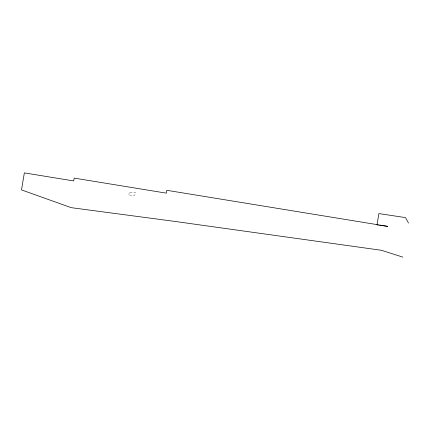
<?xml version="1.0" encoding="UTF-8"?>
<svg xmlns="http://www.w3.org/2000/svg" width="430" height="430" viewBox="0 0 430 430"><rect width="100%" height="100%" fill="white"/><g stroke="black" fill="none" stroke-linecap="round" stroke-linejoin="round"><path stroke-width="0.32" stroke-dasharray="2.15 1.61" d="M129.242 192.522L128.769 195.36L134.036 195.354L134.843 195.005L135.316 192.172L134.509 192.516L129.242 192.522"/><path stroke-width="0.64" d="M378.325 225.105L376.997 224.928L378.894 213.581L405.528 217.607L408.5 223.073M379.652 225.282L387.623 226.341L166.781 190.302L166.308 193.14L74.17 178.101L73.697 180.939L24.349 172.887L21.5 189.904L71.186 207.658L174.532 221.375L381.474 250.292L402.802 257.113"/></g></svg>
